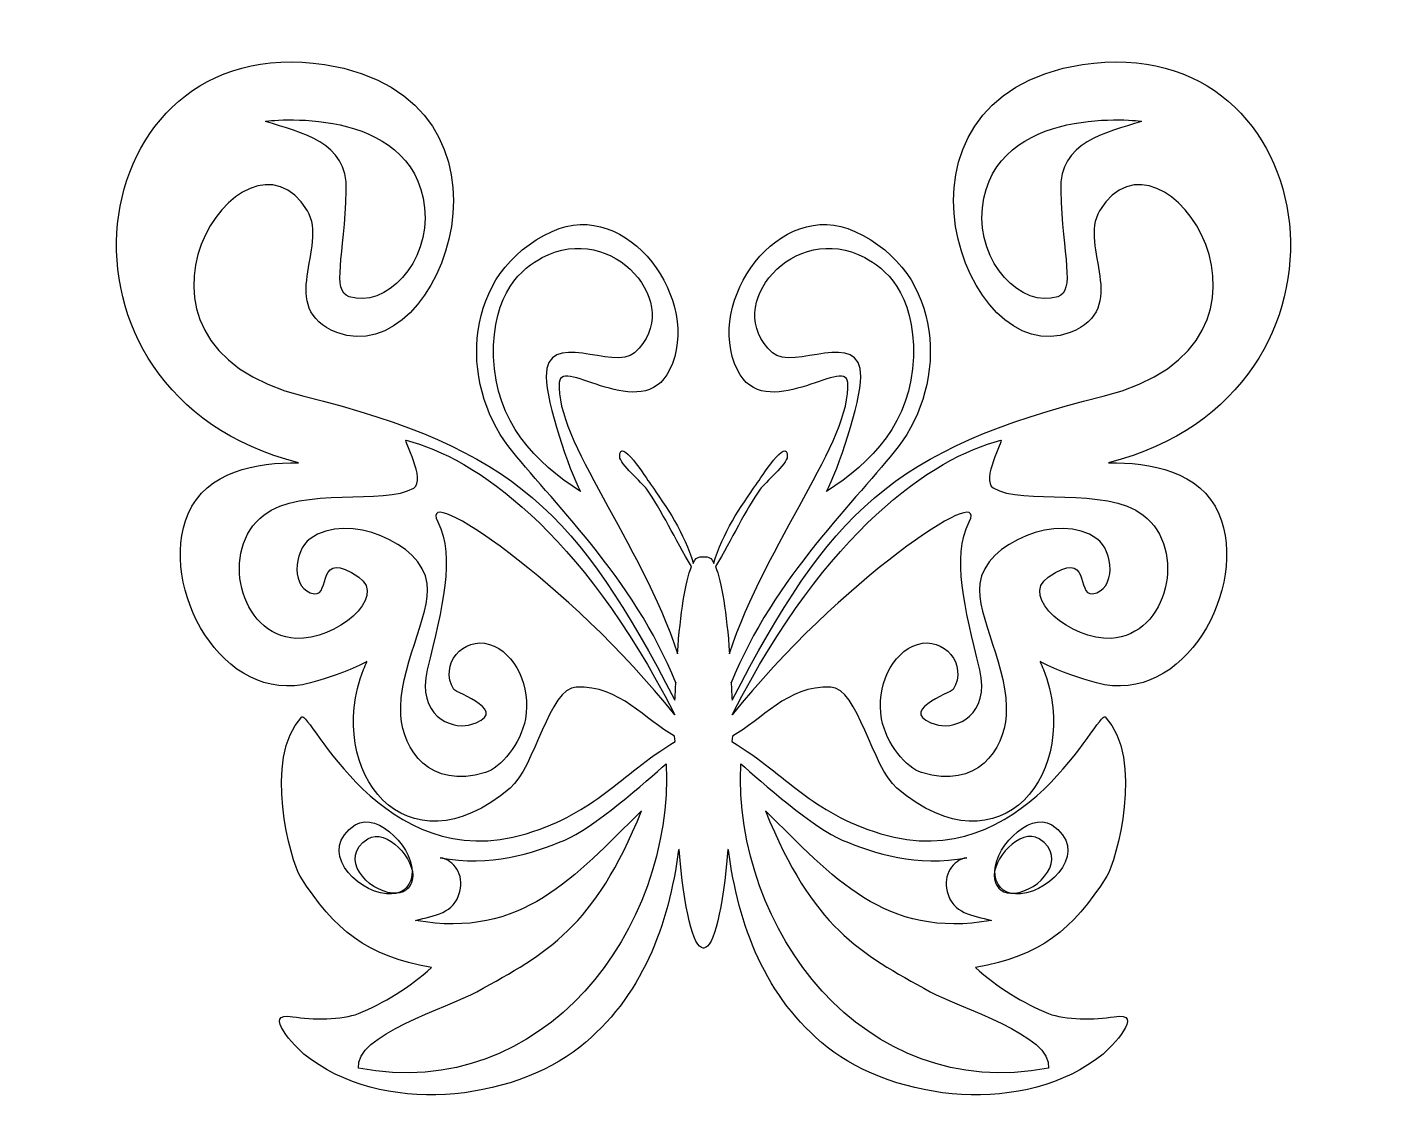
# Model space of a CAD drawing. Header units: centimetres. Extents: x -9.2 to 9.2, y -7.3 to 7.5.
import ezdxf

# ---------------------------------------------------------------- set-up
doc = ezdxf.new("R2010")
doc.units = ezdxf.units.CM
doc.header["$MEASUREMENT"] = 0
doc.layers.add('Camada 1', color=7, linetype='Continuous')

msp = doc.modelspace()

# ---------------------------------------------------------------- linework, layer by layer
at = {"layer": 'Camada 1'}
for points, knots in [([(0.38469, -1.62653), (0.38247, -1.55509), (0.37982, -1.48487), (0.37681, -1.41603), (0.37681, -1.41603), (0.37681, -1.41603), (0.37715, -1.42071), (0.37715, -1.42071), (0.37715, -1.42071), (0.94159, 0.00479), (2.11475, 1.09781), (2.64439, 1.78543), (2.64439, 1.78543), (3.31945, 2.66176), (3.28545, 4.15173), (2.05802, 4.71516), (2.05802, 4.71516), (1.03265, 5.1858), (0.00361, 3.76697), (0.46041, 2.83244), (0.46041, 2.83244), (0.82897, 2.07859), (1.93382, 3.02233), (1.96065, 2.66096), (1.96065, 2.66096), (2.01865, 1.87972), (0.85017, 0.49442), (0.355, -1.01931), (0.355, -1.01931), (0.355, -1.01931), (0.35434, -1.02492), (0.35434, -1.02492), (0.35434, -1.02492), (0.31449, -0.47027), (0.24663, -0.04387), (0.16291, 0.15959), (0.16291, 0.15959), (0.16291, 0.15959), (0.16257, 0.15983), (0.16257, 0.15983), (0.16257, 0.15983), (0.38133, 0.52199), (0.57654, 0.9417), (0.77048, 1.21192), (0.77048, 1.21192), (0.83401, 1.30061), (1.13838, 1.55381), (1.13926, 1.65248), (1.13926, 1.65248), (1.1418, 1.93807), (0.77847, 1.36088), (0.72172, 1.28135), (0.72172, 1.28135), (0.50354, 0.97615), (0.25656, 0.60812), (0.14239, 0.20897), (0.14239, 0.20897), (0.14239, 0.20897), (0.14252, 0.2041), (0.14252, 0.2041), (0.14252, 0.2041), (0.11344, 0.26048), (0.0827, 0.29065), (0.05071, 0.29094), (0.05071, 0.29094), (0.05071, 0.29094), (-0.05068, 0.29094), (-0.05068, 0.29094), (-0.05068, 0.29094), (-0.08267, 0.29062), (-0.11344, 0.26049), (-0.14249, 0.2041), (-0.14249, 0.2041), (-0.14249, 0.2041), (-0.14236, 0.20897), (-0.14236, 0.20897), (-0.14236, 0.20897), (-0.2565, 0.60812), (-0.50352, 0.97616), (-0.72169, 1.28135), (-0.72169, 1.28135), (-0.77847, 1.36088), (-1.14177, 1.93807), (-1.13923, 1.65248), (-1.13923, 1.65248), (-1.13838, 1.55382), (-0.83401, 1.30061), (-0.77045, 1.21192), (-0.77045, 1.21192), (-0.57651, 0.9417), (-0.3813, 0.52197), (-0.16254, 0.15983), (-0.16254, 0.15983), (-0.16254, 0.15983), (-0.16288, 0.15959), (-0.16288, 0.15959), (-0.16288, 0.15959), (-0.24659, -0.04385), (-0.31446, -0.47028), (-0.35431, -1.02492), (-0.35431, -1.02492), (-0.35431, -1.02492), (-0.35497, -1.01931), (-0.35497, -1.01931), (-0.35497, -1.01931), (-0.85014, 0.49442), (-2.01862, 1.87973), (-1.96062, 2.66096), (-1.96062, 2.66096), (-1.93379, 3.02235), (-0.82894, 2.07859), (-0.46038, 2.83244), (-0.46038, 2.83244), (-0.00355, 3.76697), (-1.03262, 5.1858), (-2.05799, 4.71516), (-2.05799, 4.71516), (-3.28542, 4.15173), (-3.31942, 2.66176), (-2.64436, 1.78543), (-2.64436, 1.78543), (-2.11472, 1.0978), (-0.94155, 0.00478), (-0.37712, -1.42071), (-0.37712, -1.42071), (-0.37712, -1.42071), (-0.37678, -1.41603), (-0.37678, -1.41603), (-0.37678, -1.41603), (-0.37982, -1.48487), (-0.38244, -1.5551), (-0.38466, -1.62653), (-0.38466, -1.62653), (-0.38466, -1.62653), (-0.3886, -1.65677), (-0.3886, -1.65677), (-0.3886, -1.65677), (-1.70969, 0.88159), (-2.5516, 1.76294), (-5.43084, 2.47375), (-5.43084, 2.47375), (-8.36425, 3.19791), (-6.23732, 6.40768), (-5.38411, 4.99507), (-5.38411, 4.99507), (-5.09018, 4.50847), (-5.81964, 3.66747), (-4.9861, 3.34256), (-4.9861, 3.34256), (-3.53639, 2.77746), (-2.2215, 6.5342), (-5.15271, 6.98153), (-5.15271, 6.98153), (-8.48975, 7.49067), (-9.19561, 2.50402), (-5.50594, 1.57131), (-5.50594, 1.57131), (-5.50594, 1.57131), (-5.50599, 1.56787), (-5.50599, 1.56787), (-5.50599, 1.56787), (-6.07278, 1.58261), (-6.75678, 1.45592), (-7.0053, 0.87646), (-7.0053, 0.87646), (-7.42887, -0.11128), (-6.53553, -1.74858), (-5.34141, -1.41951), (-5.34141, -1.41951), (-4.99626, -1.32442), (-4.74911, -1.22361), (-4.57716, -1.13143), (-4.57716, -1.13143), (-4.57716, -1.13143), (-4.57462, -1.13249), (-4.57462, -1.13249), (-4.57462, -1.13249), (-4.59018, -1.1649), (-4.60544, -1.19993), (-4.62021, -1.23777), (-4.62021, -1.23777), (-5.15882, -2.61961), (-4.04307, -4.05175), (-2.62967, -2.85173), (-2.62967, -2.85173), (-2.29243, -2.5654), (-2.09942, -1.4901), (-1.72898, -1.47669), (-1.72898, -1.47669), (-1.13182, -1.45502), (-0.7941, -1.93064), (-0.39201, -2.14378), (-0.39201, -2.14378), (-0.39201, -2.14378), (-0.38315, -2.21509), (-0.38315, -2.21509), (-0.38315, -2.21509), (-1.17428, -2.6984), (-1.43413, -3.16939), (-2.41031, -3.46911), (-2.41031, -3.46911), (-4.35778, -4.06696), (-5.36523, -1.78562), (-5.45979, -1.88314), (-5.45979, -1.88314), (-5.99965, -2.43966), (-5.60444, -3.85712), (-5.48331, -4.04651), (-5.48331, -4.04651), (-5.00846, -4.78819), (-4.58833, -5.12881), (-3.69705, -5.28733), (-3.69705, -5.28733), (-3.995, -5.55599), (-4.34404, -5.77348), (-4.69138, -5.91323), (-4.69138, -5.91323), (-4.90612, -5.9997), (-5.32725, -6.00081), (-5.58197, -5.95562), (-5.58197, -5.95562), (-6.02388, -5.87699), (-5.53136, -6.38327), (-5.43155, -6.46396), (-5.43155, -6.46396), (-4.37586, -7.3179), (-2.60942, -7.10404), (-1.68169, -6.36834), (-1.68169, -6.36834), (-0.83852, -5.69961), (-0.47056, -4.70887), (-0.33949, -3.68671), (-0.33949, -3.68671), (-0.33949, -3.68671), (-0.33274, -3.68621), (-0.33274, -3.68621), (-0.33274, -3.68621), (-0.26263, -4.48644), (-0.1392, -5.02519), (-0.00323, -5.02402), (-0.00323, -5.02402), (-0.00323, -5.02402), (0.00332, -5.02401), (0.00332, -5.02401), (0.00332, -5.02401), (0.13929, -5.0252), (0.26272, -4.48646), (0.33283, -3.6862), (0.33283, -3.6862), (0.33283, -3.6862), (0.33958, -3.6867), (0.33958, -3.6867), (0.33958, -3.6867), (0.47065, -4.70886), (0.83861, -5.69957), (1.68178, -6.36833), (1.68178, -6.36833), (2.60949, -7.10406), (4.37593, -7.31792), (5.43164, -6.46395), (5.43164, -6.46395), (5.53141, -6.38325), (6.02396, -5.87697), (5.58206, -5.95561), (5.58206, -5.95561), (5.32735, -6.0008), (4.90621, -5.99969), (4.69147, -5.91322), (4.69147, -5.91322), (4.34412, -5.77347), (3.99509, -5.55598), (3.69714, -5.28732), (3.69714, -5.28732), (4.58842, -5.12881), (5.00852, -4.78818), (5.4834, -4.0465), (5.4834, -4.0465), (5.60453, -3.85714), (5.99976, -2.43969), (5.45988, -1.88313), (5.45988, -1.88313), (5.36532, -1.7856), (4.35789, -4.06695), (2.4104, -3.4691), (2.4104, -3.4691), (1.43419, -3.16938), (1.17437, -2.69837), (0.38324, -2.21508), (0.38324, -2.21508), (0.38324, -2.21508), (0.3921, -2.14377), (0.3921, -2.14377), (0.3921, -2.14377), (0.79419, -1.93062), (1.1319, -1.45501), (1.72907, -1.47668), (1.72907, -1.47668), (2.09951, -1.49009), (2.29253, -2.56536), (2.62976, -2.85172), (2.62976, -2.85172), (4.04319, -4.05174), (5.15894, -2.6196), (4.6203, -1.23776), (4.6203, -1.23776), (4.60554, -1.1999), (4.59027, -1.16487), (4.57471, -1.13248), (4.57471, -1.13248), (4.57471, -1.13248), (4.57725, -1.13142), (4.57725, -1.13142), (4.57725, -1.13142), (4.7492, -1.22357), (4.99635, -1.32441), (5.3415, -1.4195), (5.3415, -1.4195), (6.53562, -1.74856), (7.42896, -0.11127), (7.00539, 0.87647), (7.00539, 0.87647), (6.75687, 1.45593), (6.07287, 1.58262), (5.50608, 1.56788), (5.50608, 1.56788), (5.50608, 1.56788), (5.50603, 1.57132), (5.50603, 1.57132), (5.50603, 1.57132), (9.19567, 2.50403), (8.48982, 7.49068), (5.15281, 6.98155), (5.15281, 6.98155), (2.2216, 6.53422), (3.5365, 2.77748), (4.9862, 3.34258), (4.9862, 3.34258), (5.81974, 3.66749), (5.09029, 4.50849), (5.38421, 4.99509), (5.38421, 4.99509), (6.23741, 6.4077), (8.36434, 3.19793), (5.43094, 2.47377), (5.43094, 2.47377), (2.55172, 1.76297), (1.70979, 0.88164), (0.3887, -1.65675), (0.3887, -1.65675), (0.3887, -1.65675), (0.38469, -1.62653), (0.38469, -1.62653)], [0, 0, 0, 0, 0.01123596, 0.01123596, 0.01123596, 0.01123596, 0.02247191, 0.02247191, 0.02247191, 0.02247191, 0.03370787, 0.03370787, 0.03370787, 0.03370787, 0.04494382, 0.04494382, 0.04494382, 0.04494382, 0.05617978, 0.05617978, 0.05617978, 0.05617978, 0.06741573, 0.06741573, 0.06741573, 0.06741573, 0.07865169, 0.07865169, 0.07865169, 0.07865169, 0.08988764, 0.08988764, 0.08988764, 0.08988764, 0.1011236, 0.1011236, 0.1011236, 0.1011236, 0.11235955, 0.11235955, 0.11235955, 0.11235955, 0.12359551, 0.12359551, 0.12359551, 0.12359551, 0.13483146, 0.13483146, 0.13483146, 0.13483146, 0.14606742, 0.14606742, 0.14606742, 0.14606742, 0.15730337, 0.15730337, 0.15730337, 0.15730337, 0.16853933, 0.16853933, 0.16853933, 0.16853933, 0.17977528, 0.17977528, 0.17977528, 0.17977528, 0.19101124, 0.19101124, 0.19101124, 0.19101124, 0.20224719, 0.20224719, 0.20224719, 0.20224719, 0.21348315, 0.21348315, 0.21348315, 0.21348315, 0.2247191, 0.2247191, 0.2247191, 0.2247191, 0.23595506, 0.23595506, 0.23595506, 0.23595506, 0.24719101, 0.24719101, 0.24719101, 0.24719101, 0.25842697, 0.25842697, 0.25842697, 0.25842697, 0.26966292, 0.26966292, 0.26966292, 0.26966292, 0.28089888, 0.28089888, 0.28089888, 0.28089888, 0.29213483, 0.29213483, 0.29213483, 0.29213483, 0.30337079, 0.30337079, 0.30337079, 0.30337079, 0.31460674, 0.31460674, 0.31460674, 0.31460674, 0.3258427, 0.3258427, 0.3258427, 0.3258427, 0.33707865, 0.33707865, 0.33707865, 0.33707865, 0.34831461, 0.34831461, 0.34831461, 0.34831461, 0.35955056, 0.35955056, 0.35955056, 0.35955056, 0.37078652, 0.37078652, 0.37078652, 0.37078652, 0.38202247, 0.38202247, 0.38202247, 0.38202247, 0.39325843, 0.39325843, 0.39325843, 0.39325843, 0.40449438, 0.40449438, 0.40449438, 0.40449438, 0.41573034, 0.41573034, 0.41573034, 0.41573034, 0.42696629, 0.42696629, 0.42696629, 0.42696629, 0.43820225, 0.43820225, 0.43820225, 0.43820225, 0.4494382, 0.4494382, 0.4494382, 0.4494382, 0.46067416, 0.46067416, 0.46067416, 0.46067416, 0.47191011, 0.47191011, 0.47191011, 0.47191011, 0.48314607, 0.48314607, 0.48314607, 0.48314607, 0.49438202, 0.49438202, 0.49438202, 0.49438202, 0.50561798, 0.50561798, 0.50561798, 0.50561798, 0.51685393, 0.51685393, 0.51685393, 0.51685393, 0.52808989, 0.52808989, 0.52808989, 0.52808989, 0.53932584, 0.53932584, 0.53932584, 0.53932584, 0.5505618, 0.5505618, 0.5505618, 0.5505618, 0.56179775, 0.56179775, 0.56179775, 0.56179775, 0.57303371, 0.57303371, 0.57303371, 0.57303371, 0.58426966, 0.58426966, 0.58426966, 0.58426966, 0.59550562, 0.59550562, 0.59550562, 0.59550562, 0.60674157, 0.60674157, 0.60674157, 0.60674157, 0.61797753, 0.61797753, 0.61797753, 0.61797753, 0.62921348, 0.62921348, 0.62921348, 0.62921348, 0.64044944, 0.64044944, 0.64044944, 0.64044944, 0.65168539, 0.65168539, 0.65168539, 0.65168539, 0.66292135, 0.66292135, 0.66292135, 0.66292135, 0.6741573, 0.6741573, 0.6741573, 0.6741573, 0.68539326, 0.68539326, 0.68539326, 0.68539326, 0.69662921, 0.69662921, 0.69662921, 0.69662921, 0.70786517, 0.70786517, 0.70786517, 0.70786517, 0.71910112, 0.71910112, 0.71910112, 0.71910112, 0.73033708, 0.73033708, 0.73033708, 0.73033708, 0.74157303, 0.74157303, 0.74157303, 0.74157303, 0.75280899, 0.75280899, 0.75280899, 0.75280899, 0.76404494, 0.76404494, 0.76404494, 0.76404494, 0.7752809, 0.7752809, 0.7752809, 0.7752809, 0.78651685, 0.78651685, 0.78651685, 0.78651685, 0.79775281, 0.79775281, 0.79775281, 0.79775281, 0.80898876, 0.80898876, 0.80898876, 0.80898876, 0.82022472, 0.82022472, 0.82022472, 0.82022472, 0.83146067, 0.83146067, 0.83146067, 0.83146067, 0.84269663, 0.84269663, 0.84269663, 0.84269663, 0.85393258, 0.85393258, 0.85393258, 0.85393258, 0.86516854, 0.86516854, 0.86516854, 0.86516854, 0.87640449, 0.87640449, 0.87640449, 0.87640449, 0.88764045, 0.88764045, 0.88764045, 0.88764045, 0.8988764, 0.8988764, 0.8988764, 0.8988764, 0.91011236, 0.91011236, 0.91011236, 0.91011236, 0.92134831, 0.92134831, 0.92134831, 0.92134831, 0.93258427, 0.93258427, 0.93258427, 0.93258427, 0.94382022, 0.94382022, 0.94382022, 0.94382022, 0.95505618, 0.95505618, 0.95505618, 0.95505618, 0.96629213, 0.96629213, 0.96629213, 0.96629213, 0.97752809, 0.97752809, 0.97752809, 0.97752809, 1, 1, 1, 1]), ([(-4.81514, 3.82693), (-4.33122, 3.66453), (-3.7113, 4.27818), (-3.79263, 5.03621), (-3.79263, 5.03621), (-3.94553, 6.46229), (-5.97891, 6.21726), (-5.9529, 6.2089), (-5.9529, 6.2089), (-5.46234, 6.0511), (-4.83723, 5.93408), (-4.85562, 5.26989), (-4.85562, 5.26989), (-4.88057, 4.37248), (-5.05903, 3.9088), (-4.81514, 3.82693)], [0, 0, 0, 0, 0.2, 0.2, 0.2, 0.2, 0.4, 0.4, 0.4, 0.4, 0.6, 0.6, 0.6, 0.6, 1, 1, 1, 1]), ([(4.85565, 5.26989), (4.83726, 5.93407), (5.46237, 6.0511), (5.95293, 6.2089), (5.95293, 6.2089), (5.97894, 6.21723), (3.94556, 6.46227), (3.79269, 5.03619), (3.79269, 5.03619), (3.71136, 4.27816), (4.33125, 3.66454), (4.8152, 3.82691), (4.8152, 3.82691), (5.05903, 3.9088), (4.88057, 4.37248), (4.85565, 5.26989)], [0, 0, 0, 0, 0.2, 0.2, 0.2, 0.2, 0.4, 0.4, 0.4, 0.4, 0.6, 0.6, 0.6, 0.6, 1, 1, 1, 1]), ([(-1.67075, 1.18155), (-1.83185, 1.47444), (-2.13605, 2.38747), (-2.13912, 2.73841), (-2.13912, 2.73841), (-2.1451, 3.40958), (-1.21927, 2.81077), (-0.93672, 3.06528), (-0.93672, 3.06528), (-0.22782, 3.70377), (-1.23758, 4.86982), (-2.19304, 4.35827), (-2.19304, 4.35827), (-2.45011, 4.22066), (-2.88043, 3.89337), (-2.85286, 3.00871), (-2.85286, 3.00871), (-2.82521, 2.12156), (-2.28493, 1.57125), (-1.67075, 1.18155)], [0, 0, 0, 0, 0.16666667, 0.16666667, 0.16666667, 0.16666667, 0.33333333, 0.33333333, 0.33333333, 0.33333333, 0.5, 0.5, 0.5, 0.5, 0.66666667, 0.66666667, 0.66666667, 0.66666667, 1, 1, 1, 1]), ([(2.85286, 3.00871), (2.88046, 3.89337), (2.45011, 4.22066), (2.19304, 4.35827), (2.19304, 4.35827), (1.23758, 4.86982), (0.22779, 3.7038), (0.93672, 3.06528), (0.93672, 3.06528), (1.2193, 2.81078), (2.1451, 3.40958), (2.13912, 2.73841), (2.13912, 2.73841), (2.13605, 2.38747), (1.83186, 1.47444), (1.67075, 1.18155), (1.67075, 1.18155), (2.28495, 1.57125), (2.82521, 2.12156), (2.85286, 3.00871)], [0, 0, 0, 0, 0.16666667, 0.16666667, 0.16666667, 0.16666667, 0.33333333, 0.33333333, 0.33333333, 0.33333333, 0.5, 0.5, 0.5, 0.5, 0.66666667, 0.66666667, 0.66666667, 0.66666667, 1, 1, 1, 1]), ([(-0.40292, -1.82753), (-1.66813, 0.64138), (-3.10707, 1.64007), (-4.04078, 1.87627), (-4.04078, 1.87627), (-4.08803, 1.8882), (-3.76276, 1.33456), (-3.93955, 1.22772), (-3.93955, 1.22772), (-4.33481, 0.98901), (-5.46342, 1.25788), (-5.9788, 0.86037), (-5.9788, 0.86037), (-6.57946, 0.39703), (-6.31805, -0.77216), (-5.54017, -0.81569), (-5.54017, -0.81569), (-4.99902, -0.84598), (-4.29472, -0.25472), (-4.68493, 0.01568), (-4.68493, 0.01568), (-5.27254, 0.42306), (-5.06424, -0.24089), (-5.28741, -0.20967), (-5.28741, -0.20967), (-5.61838, -0.16342), (-5.57438, 0.37694), (-5.34726, 0.53902), (-5.34726, 0.53902), (-4.83333, 0.90589), (-3.82622, 0.48198), (-3.75614, -0.06963), (-3.75614, -0.06963), (-3.69992, -0.51241), (-4.15873, -1.22694), (-4.11391, -1.86271), (-4.11391, -1.86271), (-4.08131, -2.32668), (-3.72934, -2.86905), (-2.96575, -2.63934), (-2.96575, -2.63934), (-2.76162, -2.5779), (-2.48169, -2.24747), (-2.42185, -1.90933), (-2.42185, -1.90933), (-2.34491, -1.47465), (-2.55218, -1.00938), (-2.90993, -0.89738), (-2.90993, -0.89738), (-3.26003, -0.7879), (-3.602, -1.16559), (-3.39269, -1.51225), (-3.39269, -1.51225), (-3.37245, -1.5458), (-2.56298, -1.83152), (-3.1947, -1.99284), (-3.1947, -1.99284), (-3.43068, -2.05303), (-3.9013, -1.85809), (-3.75556, -1.24256), (-3.75556, -1.24256), (-3.54887, -0.36999), (-3.36993, 0.26625), (-3.61337, 0.76989), (-3.61337, 0.76989), (-3.88605, 1.33382), (-1.83111, -0.04754), (-0.39027, -1.85623), (-0.39027, -1.85623), (-0.39027, -1.85623), (-0.40292, -1.82753), (-0.40292, -1.82753)], [0, 0, 0, 0, 0.05263158, 0.05263158, 0.05263158, 0.05263158, 0.10526316, 0.10526316, 0.10526316, 0.10526316, 0.15789474, 0.15789474, 0.15789474, 0.15789474, 0.21052632, 0.21052632, 0.21052632, 0.21052632, 0.26315789, 0.26315789, 0.26315789, 0.26315789, 0.31578947, 0.31578947, 0.31578947, 0.31578947, 0.36842105, 0.36842105, 0.36842105, 0.36842105, 0.42105263, 0.42105263, 0.42105263, 0.42105263, 0.47368421, 0.47368421, 0.47368421, 0.47368421, 0.52631579, 0.52631579, 0.52631579, 0.52631579, 0.57894737, 0.57894737, 0.57894737, 0.57894737, 0.63157895, 0.63157895, 0.63157895, 0.63157895, 0.68421053, 0.68421053, 0.68421053, 0.68421053, 0.73684211, 0.73684211, 0.73684211, 0.73684211, 0.78947368, 0.78947368, 0.78947368, 0.78947368, 0.84210526, 0.84210526, 0.84210526, 0.84210526, 0.89473684, 0.89473684, 0.89473684, 0.89473684, 1, 1, 1, 1]), ([(0.3903, -1.85616), (1.83114, -0.04747), (3.88608, 1.33392), (3.6134, 0.76996), (3.6134, 0.76996), (3.36996, 0.26633), (3.54889, -0.36992), (3.75559, -1.24249), (3.75559, -1.24249), (3.90132, -1.85804), (3.43071, -2.05299), (3.19473, -1.99277), (3.19473, -1.99277), (2.56301, -1.83145), (3.3725, -1.54573), (3.39272, -1.51218), (3.39272, -1.51218), (3.60203, -1.1655), (3.26006, -0.78783), (2.90996, -0.89731), (2.90996, -0.89731), (2.55222, -1.00931), (2.34494, -1.47458), (2.42188, -1.90926), (2.42188, -1.90926), (2.48173, -2.2474), (2.76166, -2.57784), (2.96578, -2.63927), (2.96578, -2.63927), (3.72934, -2.86901), (4.08132, -2.32664), (4.11394, -1.86264), (4.11394, -1.86264), (4.15873, -1.2269), (3.69995, -0.51237), (3.75617, -0.06956), (3.75617, -0.06956), (3.82623, 0.48204), (4.83337, 0.90596), (5.34729, 0.53909), (5.34729, 0.53909), (5.57441, 0.37701), (5.61841, -0.16335), (5.28744, -0.2096), (5.28744, -0.2096), (5.06426, -0.24085), (5.27257, 0.42312), (4.68496, 0.01575), (4.68496, 0.01575), (4.29475, -0.25465), (4.99905, -0.84589), (5.5402, -0.81562), (5.5402, -0.81562), (6.31808, -0.7721), (6.57948, 0.3971), (5.97883, 0.86044), (5.97883, 0.86044), (5.46345, 1.25792), (4.33484, 0.98908), (3.93958, 1.22779), (3.93958, 1.22779), (3.76279, 1.33463), (4.08806, 1.88824), (4.04081, 1.87634), (4.04081, 1.87634), (3.1071, 1.64015), (1.66816, 0.64142), (0.40295, -1.82746), (0.40295, -1.82746), (0.40295, -1.82746), (0.3903, -1.85616), (0.3903, -1.85616)], [0, 0, 0, 0, 0.05263158, 0.05263158, 0.05263158, 0.05263158, 0.10526316, 0.10526316, 0.10526316, 0.10526316, 0.15789474, 0.15789474, 0.15789474, 0.15789474, 0.21052632, 0.21052632, 0.21052632, 0.21052632, 0.26315789, 0.26315789, 0.26315789, 0.26315789, 0.31578947, 0.31578947, 0.31578947, 0.31578947, 0.36842105, 0.36842105, 0.36842105, 0.36842105, 0.42105263, 0.42105263, 0.42105263, 0.42105263, 0.47368421, 0.47368421, 0.47368421, 0.47368421, 0.52631579, 0.52631579, 0.52631579, 0.52631579, 0.57894737, 0.57894737, 0.57894737, 0.57894737, 0.63157895, 0.63157895, 0.63157895, 0.63157895, 0.68421053, 0.68421053, 0.68421053, 0.68421053, 0.73684211, 0.73684211, 0.73684211, 0.73684211, 0.78947368, 0.78947368, 0.78947368, 0.78947368, 0.84210526, 0.84210526, 0.84210526, 0.84210526, 0.89473684, 0.89473684, 0.89473684, 0.89473684, 1, 1, 1, 1]), ([(-0.5077, -2.51838), (-0.75569, -2.75031), (-1.52931, -3.40973), (-1.88496, -3.55631), (-1.88496, -3.55631), (-2.3342, -3.74117), (-2.8922, -3.92405), (-3.5807, -3.79557), (-3.5807, -3.79557), (-3.38329, -3.8306), (-3.25569, -4.02494), (-3.31186, -4.25425), (-3.31186, -4.25425), (-3.38795, -4.56477), (-3.65791, -4.57283), (-3.91294, -4.64832), (-3.91294, -4.64832), (-2.46509, -4.90581), (-1.75442, -4.05253), (-0.8424, -3.16057), (-0.8424, -3.16057), (-1.48991, -4.75188), (-2.11454, -5.08504), (-3.08279, -5.61744), (-3.08279, -5.61744), (-3.46863, -5.82956), (-4.75469, -6.21201), (-4.68984, -6.65402), (-4.68984, -6.65402), (-2.17105, -7.14005), (-0.40244, -4.75853), (-0.5077, -2.51838)], [0, 0, 0, 0, 0.11111111, 0.11111111, 0.11111111, 0.11111111, 0.22222222, 0.22222222, 0.22222222, 0.22222222, 0.33333333, 0.33333333, 0.33333333, 0.33333333, 0.44444444, 0.44444444, 0.44444444, 0.44444444, 0.55555556, 0.55555556, 0.55555556, 0.55555556, 0.66666667, 0.66666667, 0.66666667, 0.66666667, 0.77777778, 0.77777778, 0.77777778, 0.77777778, 1, 1, 1, 1]), ([(4.68983, -6.65403), (4.75468, -6.21202), (3.46862, -5.82956), (3.08278, -5.61745), (3.08278, -5.61745), (2.11454, -5.08506), (1.48991, -4.75187), (0.84239, -3.16058), (0.84239, -3.16058), (1.75441, -4.05257), (2.46508, -4.90585), (3.91293, -4.64833), (3.91293, -4.64833), (3.6579, -4.57284), (3.38794, -4.5648), (3.31185, -4.25426), (3.31185, -4.25426), (3.25568, -4.02495), (3.38329, -3.83061), (3.58069, -3.79558), (3.58069, -3.79558), (2.89222, -3.92406), (2.33418, -3.74118), (1.88495, -3.55632), (1.88495, -3.55632), (1.5293, -3.40974), (0.75566, -2.75029), (0.50769, -2.51839), (0.50769, -2.51839), (0.40244, -4.75853), (2.17105, -7.14005), (4.68983, -6.65403)], [0, 0, 0, 0, 0.11111111, 0.11111111, 0.11111111, 0.11111111, 0.22222222, 0.22222222, 0.22222222, 0.22222222, 0.33333333, 0.33333333, 0.33333333, 0.33333333, 0.44444444, 0.44444444, 0.44444444, 0.44444444, 0.55555556, 0.55555556, 0.55555556, 0.55555556, 0.66666667, 0.66666667, 0.66666667, 0.66666667, 0.77777778, 0.77777778, 0.77777778, 0.77777778, 1, 1, 1, 1]), ([(-4.30896, -4.2872), (-4.12751, -4.30384), (-3.99548, -4.21484), (-3.96402, -4.03799), (-3.96402, -4.03799), (-3.90674, -3.71607), (-4.4158, -3.14851), (-4.73335, -3.35023), (-4.73335, -3.35023), (-5.25234, -3.67983), (-4.74275, -4.24754), (-4.30896, -4.2872)], [0, 0, 0, 0, 0.25, 0.25, 0.25, 0.25, 0.5, 0.5, 0.5, 0.5, 1, 1, 1, 1]), ([(4.73338, -3.35023), (4.41583, -3.14851), (3.90677, -3.71607), (3.96405, -4.03799), (3.96405, -4.03799), (3.99551, -4.21484), (4.12754, -4.30384), (4.30899, -4.2872), (4.30899, -4.2872), (4.74275, -4.24754), (5.25236, -3.67983), (4.73338, -3.35023)], [0, 0, 0, 0, 0.25, 0.25, 0.25, 0.25, 0.5, 0.5, 0.5, 0.5, 1, 1, 1, 1]), ([(-4.22668, -4.27802), (-4.08351, -4.29122), (-3.97932, -4.22087), (-3.95456, -4.08141), (-3.95456, -4.08141), (-3.90934, -3.82736), (-4.31095, -3.37947), (-4.56154, -3.53867), (-4.56154, -3.53867), (-4.97111, -3.7987), (-4.56892, -4.24664), (-4.22668, -4.27802)], [0, 0, 0, 0, 0.25, 0.25, 0.25, 0.25, 0.5, 0.5, 0.5, 0.5, 1, 1, 1, 1]), ([(4.22668, -4.27802), (4.08351, -4.29122), (3.97932, -4.22087), (3.95456, -4.08141), (3.95456, -4.08141), (3.90934, -3.82736), (4.31095, -3.37947), (4.56154, -3.53867), (4.56154, -3.53867), (4.97111, -3.7987), (4.56894, -4.24664), (4.22668, -4.27802)], [0, 0, 0, 0, 0.25, 0.25, 0.25, 0.25, 0.5, 0.5, 0.5, 0.5, 1, 1, 1, 1])]:
    msp.add_open_spline(points, degree=3, knots=knots, dxfattribs=at)

doc.saveas('drawing.dxf')
